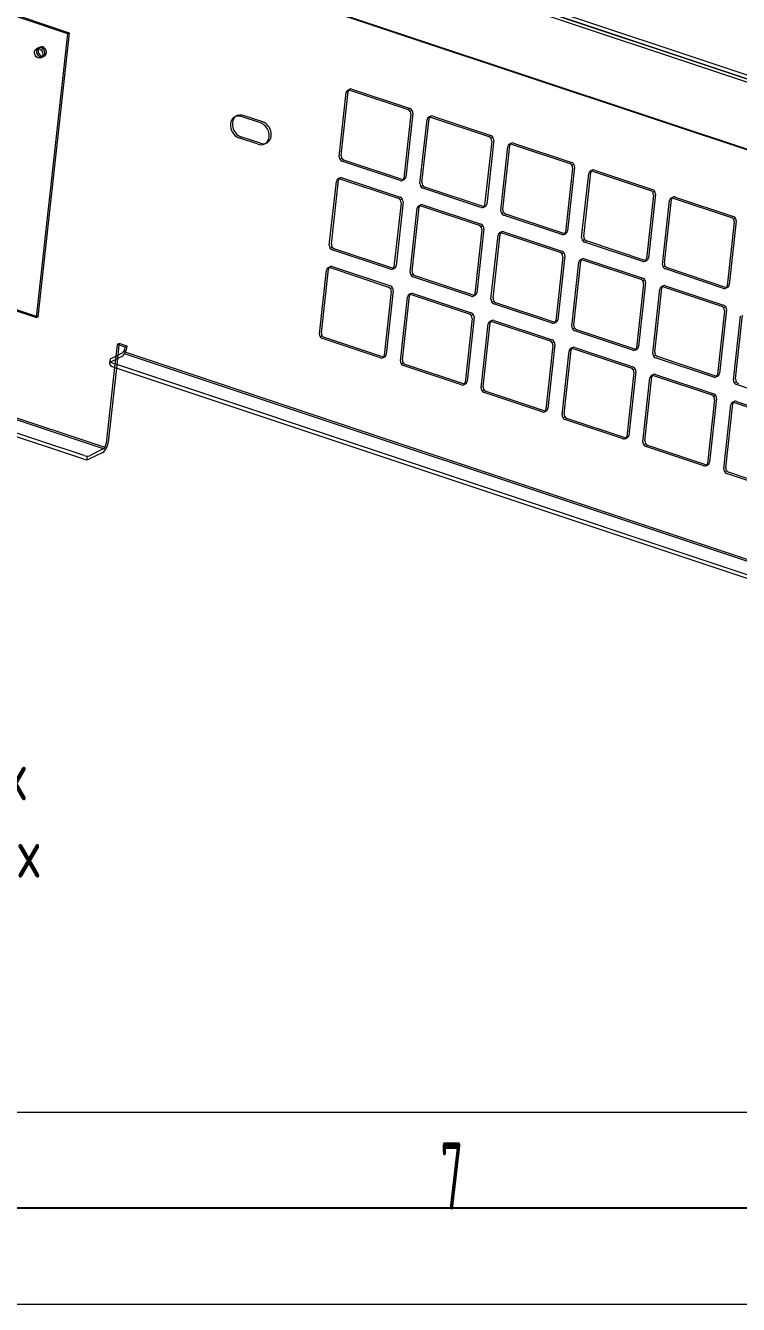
# Model space of a CAD drawing. Header units: millimetres. Extents: x 0 to 420, y 0 to 297.
# Drawn here: x 70.5 to 107.6, y 0 to 66.5 of the extents above; entities that cross this region are included whole.
import ezdxf
from ezdxf.lldxf.tags import DXFTag

# ---------------------------------------------------------------- set-up
doc = ezdxf.new("R2010")
doc.units = ezdxf.units.MM
for name, color, linetype, true_color in [('1', 7, 'Continuous', 0xffffff), ('101', 7, 'Continuous', 0xffffff), ('102', 7, 'Continuous', 0xffffff)]:
    doc.layers.add(name, color=color, linetype=linetype, true_color=true_color)
doc.styles.add('iso-1', font='isocp.shx')
tags = doc.linetypes.add('DASHED', pattern=[25.72, 12.86, -12.86]).pattern_tags.tags
tags[6:7] = [DXFTag(74, 4), DXFTag(75, 0), DXFTag(340, '0'), DXFTag(46, 0.0), DXFTag(50, 0.0), DXFTag(44, 0.0), DXFTag(45, 0.0)]
tags[4:5] = [DXFTag(74, 4), DXFTag(75, 0), DXFTag(340, '0'), DXFTag(46, 0.0), DXFTag(50, 0.0), DXFTag(44, 0.0), DXFTag(45, 0.0)]

msp = doc.modelspace()

# ---------------------------------------------------------------- linework, layer by layer
at = {"layer": '1', "color": 1, "linetype": 'Continuous', "lineweight": 13}
msp.add_line((25, 10), (410, 10), dxfattribs=at)
at = {"layer": '1', "color": 4, "linetype": 'Continuous', "lineweight": 25}
msp.add_line((415, 5), (20, 5), dxfattribs=at)
at = {"layer": '1', "color": 4, "linetype": 'Continuous', "lineweight": 18}
msp.add_line((420, 0), (0, 0), dxfattribs=at)
at = {"layer": '101', "color": 7, "linetype": 'Continuous', "lineweight": 18}
for p, q in [((34.687, 88.164), (177.584, 40.512)), ((34.758, 88.351), (177.655, 40.698)), ((86.822, 59.674), (87.189, 62.994)), ((86.928, 59.727), (87.295, 63.047)), ((87.377, 63.122), (90.404, 62.113)), ((90.551, 61.873), (90.184, 58.552)), ((82.744, 61.416), (81.735, 61.753)), ((91.025, 58.272), (91.392, 61.592)), ((91.131, 58.325), (91.498, 61.646)), ((91.58, 61.721), (94.606, 60.712)), ((82.621, 60.309), (81.613, 60.646)), ((82.728, 60.363), (81.719, 60.699)), ((94.754, 60.471), (94.387, 57.151)), ((95.228, 56.871), (95.595, 60.191)), ((95.334, 56.924), (95.701, 60.244)), ((95.783, 60.319), (98.809, 59.31)), ((89.996, 58.424), (86.97, 59.433)), ((90.102, 58.477), (87.076, 59.486)), ((73.564, 44.123), (30.191, 58.586)), ((86.868, 58.511), (89.894, 57.502)), ((98.957, 59.07), (98.59, 55.749)), ((99.43, 55.469), (99.797, 58.789)), ((99.537, 55.522), (99.904, 58.843)), ((99.986, 58.918), (103.012, 57.909)), ((73.544, 43.938), (30.171, 58.402)), ((86.312, 55.062), (86.679, 58.382)), ((86.418, 55.115), (86.785, 58.436)), ((94.198, 57.023), (91.172, 58.032)), ((94.305, 57.076), (91.279, 58.085)), ((90.041, 57.261), (89.674, 53.941)), ((103.16, 57.668), (102.793, 54.348)), ((103.633, 54.068), (104, 57.388)), ((103.74, 54.121), (104.107, 57.441)), ((104.189, 57.516), (107.215, 56.507)), ((90.515, 53.661), (90.882, 56.981)), ((90.621, 53.714), (90.988, 57.034)), ((91.07, 57.109), (94.096, 56.1)), ((98.401, 55.621), (95.375, 56.63)), ((98.508, 55.674), (95.482, 56.683)), ((94.244, 55.86), (93.877, 52.539)), ((107.363, 56.267), (106.995, 52.946)), ((94.718, 52.259), (95.085, 55.579)), ((94.824, 52.312), (95.191, 55.633)), ((95.273, 55.708), (98.299, 54.699)), ((102.604, 54.219), (99.578, 55.229)), ((102.711, 54.273), (99.684, 55.282)), ((89.486, 53.813), (86.46, 54.822)), ((89.592, 53.866), (86.566, 54.875)), ((86.358, 53.899), (89.384, 52.89)), ((98.447, 54.458), (98.08, 51.138)), ((98.92, 50.858), (99.288, 54.178)), ((99.027, 50.911), (99.394, 54.231)), ((99.476, 54.306), (102.502, 53.297)), ((106.913, 52.871), (103.887, 53.88)), ((85.802, 50.451), (86.169, 53.771)), ((85.908, 50.504), (86.276, 53.824)), ((93.689, 52.411), (90.662, 53.42)), ((93.795, 52.464), (90.769, 53.473)), ((106.807, 52.818), (103.781, 53.827)), ((89.531, 52.65), (89.164, 49.33)), ((102.65, 53.057), (102.283, 49.736)), ((103.123, 49.456), (103.49, 52.776)), ((103.23, 49.509), (103.597, 52.83)), ((103.679, 52.905), (106.705, 51.896)), ((90.005, 49.049), (90.372, 52.369)), ((90.111, 49.102), (90.478, 52.423)), ((90.56, 52.498), (93.587, 51.489)), ((97.891, 51.01), (94.865, 52.019)), ((97.998, 51.063), (94.972, 52.072)), ((93.734, 51.248), (93.367, 47.928)), ((106.853, 51.655), (106.486, 48.335)), ((107.326, 48.055), (107.693, 51.375)), ((107.433, 48.108), (107.8, 51.428)), ((94.208, 47.648), (94.575, 50.968)), ((94.314, 47.701), (94.681, 51.021)), ((94.763, 51.096), (97.789, 50.087)), ((102.094, 49.608), (99.068, 50.617)), ((102.201, 49.661), (99.175, 50.67)), ((75.282, 49.895), (75.215, 49.293)), ((75.702, 49.755), (75.282, 49.895)), ((75.379, 49.862), (75.322, 49.346)), ((88.976, 49.201), (85.95, 50.21)), ((89.082, 49.254), (86.056, 50.263)), ((75.544, 49.457), (74.985, 49.178)), ((97.937, 49.847), (97.57, 46.526)), ((98.411, 46.246), (98.778, 49.566)), ((98.517, 46.299), (98.884, 49.62)), ((98.966, 49.695), (101.992, 48.686)), ((106.297, 48.206), (103.271, 49.216)), ((106.403, 48.26), (103.377, 49.269)), ((75.151, 48.71), (74.716, 44.776)), ((75.248, 48.677), (74.822, 44.829)), ((74.908, 49.093), (74.888, 48.908)), ((75.119, 48.72), (173.886, 15.784)), ((75.139, 48.905), (173.906, 15.969)), ((93.179, 47.8), (90.153, 48.809)), ((93.285, 47.853), (90.259, 48.862)), ((102.14, 48.445), (101.773, 45.125)), ((102.613, 44.845), (102.981, 48.165)), ((102.72, 44.898), (103.087, 48.218)), ((103.169, 48.293), (106.195, 47.284)), ((97.381, 46.398), (94.355, 47.407)), ((97.488, 46.451), (94.462, 47.46)), ((110.5, 46.805), (107.474, 47.814)), ((106.343, 47.044), (105.976, 43.723)), ((106.816, 43.443), (107.183, 46.763)), ((106.923, 43.496), (107.29, 46.817)), ((107.372, 46.892), (110.398, 45.883)), ((101.584, 44.997), (98.558, 46.006)), ((101.691, 45.05), (98.665, 46.059)), ((105.787, 43.595), (102.761, 44.604)), ((105.894, 43.648), (102.868, 44.657)), ((74.537, 44.294), (73.819, 43.935)), ((74.557, 44.479), (73.839, 44.12)), ((110.096, 42.247), (107.07, 43.256)), ((109.99, 42.193), (106.964, 43.203))]:
    msp.add_line(p, q, dxfattribs=at)
at = {"layer": '101', "color": 6, "linetype": 'Continuous', "lineweight": 13}
for p, q in [((178.669, 39.981), (34.931, 87.914)), ((177.561, 36.829), (33.823, 84.762)), ((177.658, 36.834), (33.921, 84.767)), ((90.512, 62.027), (90.618, 62.08)), ((94.714, 60.626), (94.821, 60.679)), ((86.968, 59.573), (86.861, 59.519)), ((98.917, 59.224), (99.024, 59.277)), ((30.931, 59.138), (74.64, 44.562)), ((91.171, 58.171), (91.064, 58.118)), ((103.12, 57.823), (103.227, 57.876)), ((90.108, 57.469), (90.002, 57.416)), ((95.267, 56.716), (95.374, 56.769)), ((94.311, 56.067), (94.205, 56.014)), ((107.323, 56.421), (107.429, 56.474)), ((99.576, 55.368), (99.47, 55.315)), ((86.352, 54.908), (86.458, 54.961)), ((98.514, 54.666), (98.407, 54.613)), ((103.779, 53.966), (103.673, 53.913)), ((90.554, 53.506), (90.661, 53.559)), ((102.717, 53.264), (102.61, 53.211)), ((89.492, 52.804), (89.598, 52.857)), ((94.757, 52.105), (94.864, 52.158)), ((106.919, 51.863), (106.813, 51.81)), ((93.695, 51.403), (93.801, 51.456)), ((99.067, 50.756), (98.96, 50.703)), ((85.842, 50.296), (85.948, 50.35)), ((97.897, 50.001), (98.004, 50.054)), ((75.627, 49.541), (175.234, 16.324)), ((103.163, 49.302), (103.269, 49.355)), ((90.044, 48.895), (90.151, 48.948)), ((102.1, 48.6), (102.207, 48.653)), ((107.472, 47.953), (107.366, 47.9)), ((94.247, 47.493), (94.354, 47.546)), ((106.41, 47.251), (106.303, 47.198)), ((98.45, 46.092), (98.557, 46.145)), ((102.759, 44.743), (102.653, 44.69)), ((73.716, 43.914), (73.736, 44.099)), ((74.686, 44.444), (74.581, 44.479)), ((106.962, 43.342), (106.856, 43.289))]:
    msp.add_line(p, q, dxfattribs=at)
at = {"layer": '101', "color": 6, "linetype": 'DASHED', "lineweight": 13}
for p, q in [((35.131, 88.038), (178.763, 40.141)), ((71.194, 65.323), (71.087, 65.27)), ((71.32, 64.805), (71.426, 64.858)), ((87.374, 63.17), (87.268, 63.117)), ((87.484, 63.176), (90.51, 62.166)), ((90.658, 61.926), (90.29, 58.606)), ((81.512, 61.789), (81.406, 61.736)), ((82.85, 61.469), (81.842, 61.806)), ((91.577, 61.768), (91.47, 61.715)), ((91.687, 61.774), (94.713, 60.765)), ((94.86, 60.524), (94.493, 57.204)), ((82.951, 60.326), (83.057, 60.379)), ((95.78, 60.367), (95.673, 60.314)), ((95.89, 60.372), (98.916, 59.363)), ((74.581, 44.479), (30.977, 59.02)), ((86.864, 58.559), (86.758, 58.505)), ((86.974, 58.564), (90, 57.555)), ((99.063, 59.123), (98.696, 55.803)), ((99.983, 58.965), (99.876, 58.912)), ((100.092, 58.971), (103.118, 57.962)), ((90.105, 58.43), (90.212, 58.483)), ((90.148, 57.314), (89.781, 53.994)), ((103.266, 57.721), (102.899, 54.401)), ((104.185, 57.564), (104.079, 57.511)), ((104.295, 57.569), (107.321, 56.56)), ((91.067, 57.157), (90.961, 57.104)), ((91.177, 57.163), (94.203, 56.153)), ((94.308, 57.028), (94.415, 57.081)), ((94.351, 55.913), (93.983, 52.593)), ((107.469, 56.32), (107.102, 53)), ((95.27, 55.755), (95.163, 55.702)), ((95.38, 55.761), (98.406, 54.752)), ((98.511, 55.627), (98.618, 55.68)), ((86.354, 53.947), (86.248, 53.894)), ((86.464, 53.953), (89.49, 52.944)), ((89.596, 53.818), (89.702, 53.871)), ((98.553, 54.511), (98.186, 51.191)), ((99.473, 54.354), (99.366, 54.301)), ((99.583, 54.359), (102.609, 53.35)), ((102.714, 54.225), (102.82, 54.278)), ((89.638, 52.703), (89.271, 49.383)), ((90.557, 52.546), (90.451, 52.492)), ((90.667, 52.551), (93.693, 51.542)), ((102.756, 53.11), (102.389, 49.79)), ((103.675, 52.952), (103.569, 52.899)), ((103.785, 52.958), (106.811, 51.949)), ((106.917, 52.823), (107.023, 52.877)), ((93.798, 52.417), (93.905, 52.47)), ((93.841, 51.301), (93.474, 47.981)), ((106.959, 51.708), (106.592, 48.388)), ((94.76, 51.144), (94.653, 51.091)), ((94.87, 51.15), (97.896, 50.14)), ((98.001, 51.015), (98.108, 51.068)), ((75.388, 49.948), (75.282, 49.895)), ((75.388, 49.948), (75.379, 49.862)), ((75.808, 49.808), (75.388, 49.948)), ((98.044, 49.9), (97.676, 46.58)), ((75.523, 49.273), (74.965, 48.994)), ((75.215, 49.293), (75.151, 48.71)), ((75.322, 49.346), (75.248, 48.677)), ((175.174, 16.241), (75.673, 49.423)), ((75.808, 49.808), (75.702, 49.755)), ((89.086, 49.207), (89.192, 49.26)), ((98.963, 49.742), (98.856, 49.689)), ((99.073, 49.748), (102.099, 48.739)), ((102.204, 49.614), (102.31, 49.667)), ((102.246, 48.498), (101.879, 45.178)), ((103.166, 48.341), (103.059, 48.288)), ((103.275, 48.346), (106.301, 47.337)), ((106.407, 48.212), (106.513, 48.265)), ((93.288, 47.805), (93.395, 47.858)), ((106.449, 47.097), (106.082, 43.777)), ((107.368, 46.939), (107.262, 46.886)), ((107.478, 46.945), (110.504, 45.936)), ((97.491, 46.404), (97.598, 46.457)), ((101.694, 45.002), (101.801, 45.055)), ((105.897, 43.601), (106.003, 43.654))]:
    msp.add_line(p, q, dxfattribs=at)
at = {"layer": '101', "color": 7, "linetype": 'Continuous', "lineweight": 18}
msp.add_ellipse((71.203, 65.038), major_axis=(-0.116, 0.233), ratio=0.803839, dxfattribs=at)
for centre, major_axis, ratio, start_param, end_param in [((71.31, 65.091), (-0.116, 0.233), 0.803839, 0.288628, 2.852953), ((87.357, 62.938), (0.089, -0.179), 0.803839, 2.464279, 4.035076), ((87.463, 62.991), (-0.089, 0.179), 0.803839, 0.378998, 0.893483), ((81.674, 61.199), (-0.268, 0.537), 0.803839, 5.605872, 8.747464), ((90.383, 61.929), (0.089, -0.179), 0.803839, 0.893483, 2.464279), ((81.78, 61.252), (-0.268, 0.537), 0.803839, 0.123694, 2.464279), ((82.683, 60.863), (-0.268, 0.537), 0.803839, 2.464279, 5.605872), ((91.56, 61.536), (0.089, -0.179), 0.803839, 2.464279, 4.035076), ((91.666, 61.59), (-0.089, 0.179), 0.803839, 0.378998, 0.893483), ((94.586, 60.527), (0.089, -0.179), 0.803839, 0.893483, 2.464279), ((82.789, 60.916), (-0.268, 0.537), 0.803839, 2.464279, 3.017985), ((95.763, 60.135), (0.089, -0.179), 0.803839, 2.464279, 4.035076), ((95.869, 60.188), (-0.089, 0.179), 0.803839, 0.378998, 0.893483), ((86.99, 59.618), (0.089, -0.179), 0.803839, 4.035076, 5.605872), ((87.096, 59.671), (-0.089, 0.179), 0.803839, 0.893483, 2.464279), ((98.789, 59.126), (0.089, -0.179), 0.803839, 0.893483, 2.464279), ((86.847, 58.326), (0.089, -0.179), 0.803839, 2.464279, 4.035076), ((86.954, 58.38), (-0.089, 0.179), 0.803839, 0.378998, 0.893483), ((90.016, 58.609), (0.089, -0.179), 0.803839, 5.605872, 7.176668), ((99.966, 58.733), (0.089, -0.179), 0.803839, 2.464279, 4.035076), ((100.072, 58.786), (-0.089, 0.179), 0.803839, 0.378998, 0.893483), ((90.122, 58.662), (-0.089, 0.179), 0.803839, 2.464279, 2.762583), ((91.193, 58.216), (0.089, -0.179), 0.803839, 4.035076, 5.605872), ((91.299, 58.269), (-0.089, 0.179), 0.803839, 0.893483, 2.464279), ((102.992, 57.724), (0.089, -0.179), 0.803839, 0.893483, 2.464279), ((89.873, 57.317), (0.089, -0.179), 0.803839, 0.893483, 2.464279), ((104.168, 57.332), (0.089, -0.179), 0.803839, 2.464279, 4.035076), ((104.275, 57.385), (-0.089, 0.179), 0.803839, 0.378998, 0.893483), ((91.05, 56.925), (0.089, -0.179), 0.803839, 2.464279, 4.035076), ((91.156, 56.978), (-0.089, 0.179), 0.803839, 0.378998, 0.893483), ((94.219, 57.207), (0.089, -0.179), 0.803839, 5.605872, 7.176668), ((94.325, 57.26), (-0.089, 0.179), 0.803839, 2.464279, 2.762583), ((95.396, 56.815), (0.089, -0.179), 0.803839, 4.035076, 5.605872), ((95.502, 56.868), (-0.089, 0.179), 0.803839, 0.893483, 2.464279), ((94.076, 55.916), (0.089, -0.179), 0.803839, 0.893483, 2.464279), ((107.195, 56.323), (0.089, -0.179), 0.803839, 0.893483, 2.464279), ((95.253, 55.523), (0.089, -0.179), 0.803839, 2.464279, 4.035076), ((95.359, 55.577), (-0.089, 0.179), 0.803839, 0.378998, 0.893483), ((98.422, 55.805), (0.089, -0.179), 0.803839, 5.605872, 7.176668), ((98.528, 55.859), (-0.089, 0.179), 0.803839, 2.464279, 2.762583), ((99.598, 55.413), (0.089, -0.179), 0.803839, 4.035076, 5.605872), ((99.705, 55.466), (-0.089, 0.179), 0.803839, 0.893483, 2.464279), ((86.48, 55.006), (0.089, -0.179), 0.803839, 4.035076, 5.605872), ((86.586, 55.059), (-0.089, 0.179), 0.803839, 0.893483, 2.464279), ((98.279, 54.514), (0.089, -0.179), 0.803839, 0.893483, 2.464279), ((86.337, 53.715), (0.089, -0.179), 0.803839, 2.464279, 4.035076), ((86.444, 53.768), (-0.089, 0.179), 0.803839, 0.378998, 0.893483), ((89.506, 53.997), (0.089, -0.179), 0.803839, 5.605872, 7.176668), ((89.612, 54.05), (-0.089, 0.179), 0.803839, 2.464279, 2.762583), ((99.456, 54.122), (0.089, -0.179), 0.803839, 2.464279, 4.035076), ((99.562, 54.175), (-0.089, 0.179), 0.803839, 0.378998, 0.893483), ((102.625, 54.404), (0.089, -0.179), 0.803839, 5.605872, 7.176668), ((102.731, 54.457), (-0.089, 0.179), 0.803839, 2.464279, 2.762583), ((103.801, 54.011), (0.089, -0.179), 0.803839, 4.035076, 5.605872), ((103.908, 54.065), (-0.089, 0.179), 0.803839, 0.893483, 2.464279), ((90.683, 53.605), (0.089, -0.179), 0.803839, 4.035076, 5.605872), ((90.789, 53.658), (-0.089, 0.179), 0.803839, 0.893483, 2.464279), ((102.482, 53.113), (0.089, -0.179), 0.803839, 0.893483, 2.464279), ((89.363, 52.706), (0.089, -0.179), 0.803839, 0.893483, 2.464279), ((93.709, 52.596), (0.089, -0.179), 0.803839, 5.605872, 7.176668), ((103.659, 52.72), (0.089, -0.179), 0.803839, 2.464279, 4.035076), ((103.765, 52.773), (-0.089, 0.179), 0.803839, 0.378998, 0.893483), ((106.827, 53.002), (0.089, -0.179), 0.803839, 5.605872, 7.176668), ((106.934, 53.056), (-0.089, 0.179), 0.803839, 2.464279, 2.762583), ((90.54, 52.313), (0.089, -0.179), 0.803839, 2.464279, 4.035076), ((90.646, 52.367), (-0.089, 0.179), 0.803839, 0.378998, 0.893483), ((93.815, 52.649), (-0.089, 0.179), 0.803839, 2.464279, 2.762583), ((94.886, 52.203), (0.089, -0.179), 0.803839, 4.035076, 5.605872), ((94.992, 52.256), (-0.089, 0.179), 0.803839, 0.893483, 2.464279), ((106.685, 51.711), (0.089, -0.179), 0.803839, 0.893483, 2.464279), ((93.566, 51.304), (0.089, -0.179), 0.803839, 0.893483, 2.464279), ((94.743, 50.912), (0.089, -0.179), 0.803839, 2.464279, 4.035076), ((94.849, 50.965), (-0.089, 0.179), 0.803839, 0.378998, 0.893483), ((97.912, 51.194), (0.089, -0.179), 0.803839, 5.605872, 7.176668), ((98.018, 51.247), (-0.089, 0.179), 0.803839, 2.464279, 2.762583), ((99.089, 50.802), (0.089, -0.179), 0.803839, 4.035076, 5.605872), ((99.195, 50.855), (-0.089, 0.179), 0.803839, 0.893483, 2.464279), ((85.97, 50.395), (0.089, -0.179), 0.803839, 4.035076, 5.605872), ((86.077, 50.448), (-0.089, 0.179), 0.803839, 0.893483, 2.464279), ((97.769, 49.903), (0.089, -0.179), 0.803839, 0.893483, 2.464279), ((75.569, 49.688), (0.079, 0.237), 0.46354, 3.575834, 5.14663), ((88.996, 49.386), (0.089, -0.179), 0.803839, 5.605872, 7.176668), ((89.103, 49.439), (-0.089, 0.179), 0.803839, 2.464279, 2.762583), ((98.946, 49.51), (0.089, -0.179), 0.803839, 2.464279, 4.035076), ((99.052, 49.564), (-0.089, 0.179), 0.803839, 0.378998, 0.893483), ((102.115, 49.792), (0.089, -0.179), 0.803839, 5.605872, 7.176668), ((102.221, 49.846), (-0.089, 0.179), 0.803839, 2.464279, 2.762583), ((103.291, 49.4), (0.089, -0.179), 0.803839, 4.035076, 5.605872), ((103.398, 49.453), (-0.089, 0.179), 0.803839, 0.893483, 2.464279), ((75.405, 49.038), (0.497, -0.055), 0.372792, 2.618513, 4.18931), ((75.385, 48.853), (-0.497, 0.055), 0.372792, 0.00002, 1.047717), ((90.173, 48.993), (0.089, -0.179), 0.803839, 4.035076, 5.605872), ((90.279, 49.046), (-0.089, 0.179), 0.803839, 0.893483, 2.464279), ((101.972, 48.501), (0.089, -0.179), 0.803839, 0.893483, 2.464279), ((93.199, 47.984), (0.089, -0.179), 0.803839, 5.605872, 7.176668), ((103.149, 48.109), (0.089, -0.179), 0.803839, 2.464279, 4.035076), ((103.255, 48.162), (-0.089, 0.179), 0.803839, 0.378998, 0.893483), ((106.317, 48.391), (0.089, -0.179), 0.803839, 5.605872, 7.176668), ((106.424, 48.444), (-0.089, 0.179), 0.803839, 2.464279, 2.762583), ((107.494, 47.998), (0.089, -0.179), 0.803839, 4.035076, 5.605872), ((107.601, 48.052), (-0.089, 0.179), 0.803839, 0.893483, 2.464279), ((93.305, 48.037), (-0.089, 0.179), 0.803839, 2.464279, 2.762583), ((94.376, 47.592), (0.089, -0.179), 0.803839, 4.035076, 5.605872), ((94.482, 47.645), (-0.089, 0.179), 0.803839, 0.893483, 2.464279), ((106.175, 47.1), (0.089, -0.179), 0.803839, 0.893483, 2.464279), ((107.351, 46.707), (0.089, -0.179), 0.803839, 2.464279, 4.035076), ((107.458, 46.76), (-0.089, 0.179), 0.803839, 0.378998, 0.893483), ((97.402, 46.583), (0.089, -0.179), 0.803839, 5.605872, 7.176668), ((97.508, 46.636), (-0.089, 0.179), 0.803839, 2.464279, 2.762583), ((98.579, 46.19), (0.089, -0.179), 0.803839, 4.035076, 5.605872), ((98.685, 46.243), (-0.089, 0.179), 0.803839, 0.893483, 2.464279), ((74.583, 44.709), (-0.142, -0.427), 0.46354, 0.434241, 2.005038), ((74.583, 44.709), (-0.079, -0.237), 0.46354, 0.434241, 2.005038), ((101.605, 45.181), (0.089, -0.179), 0.803839, 5.605872, 7.176668), ((101.711, 45.234), (-0.089, 0.179), 0.803839, 2.464279, 2.762583), ((102.782, 44.789), (0.089, -0.179), 0.803839, 4.035076, 5.605872), ((102.888, 44.842), (-0.089, 0.179), 0.803839, 0.893483, 2.464279), ((73.651, 43.991), (-0.199, 0.022), 0.372792, 1.047717, 2.618513), ((73.671, 44.176), (0.199, -0.022), 0.372792, 4.18931, 5.760106), ((105.808, 43.779), (0.089, -0.179), 0.803839, 5.605872, 7.176668), ((105.914, 43.833), (-0.089, 0.179), 0.803839, 2.464279, 2.762583), ((106.984, 43.387), (0.089, -0.179), 0.803839, 4.035076, 5.605872), ((107.091, 43.44), (-0.089, 0.179), 0.803839, 0.893483, 2.464279)]:
    msp.add_ellipse(centre, major_axis=major_axis, ratio=ratio, start_param=start_param, end_param=end_param, dxfattribs=at)
at = {"layer": '101', "color": 6, "linetype": 'DASHED', "lineweight": 13}
for centre, major_axis, ratio, start_param, end_param in [((71.31, 65.091), (-0.116, 0.233), 0.803839, 0, 0.288628), ((71.31, 65.091), (-0.116, 0.233), 0.803839, 5.605872, 6.283185), ((71.31, 65.091), (-0.116, 0.233), 0.803839, 2.852953, 5.605872), ((87.463, 62.991), (-0.089, 0.179), 0.803839, 5.605872, 6.662183), ((81.78, 61.252), (-0.268, 0.537), 0.803839, 5.605872, 6.40688), ((90.49, 61.982), (-0.089, 0.179), 0.803839, 4.035076, 5.605872), ((82.789, 60.916), (-0.268, 0.537), 0.803839, 3.017985, 5.605872), ((91.666, 61.59), (-0.089, 0.179), 0.803839, 5.605872, 6.662183), ((94.692, 60.58), (-0.089, 0.179), 0.803839, 4.035076, 5.605872), ((95.869, 60.188), (-0.089, 0.179), 0.803839, 5.605872, 6.662183), ((98.895, 59.179), (-0.089, 0.179), 0.803839, 4.035076, 5.605872), ((86.954, 58.38), (-0.089, 0.179), 0.803839, 5.605872, 6.662183), ((90.122, 58.662), (-0.089, 0.179), 0.803839, 2.762583, 4.035076), ((100.072, 58.786), (-0.089, 0.179), 0.803839, 5.605872, 6.662183), ((103.098, 57.777), (-0.089, 0.179), 0.803839, 4.035076, 5.605872), ((89.98, 57.371), (-0.089, 0.179), 0.803839, 4.035076, 5.605872), ((91.156, 56.978), (-0.089, 0.179), 0.803839, 5.605872, 6.662183), ((94.325, 57.26), (-0.089, 0.179), 0.803839, 2.762583, 4.035076), ((104.275, 57.385), (-0.089, 0.179), 0.803839, 5.605872, 6.662183), ((107.301, 56.376), (-0.089, 0.179), 0.803839, 4.035076, 5.605872), ((94.182, 55.969), (-0.089, 0.179), 0.803839, 4.035076, 5.605872), ((95.359, 55.577), (-0.089, 0.179), 0.803839, 5.605872, 6.662183), ((98.528, 55.859), (-0.089, 0.179), 0.803839, 2.762583, 4.035076), ((98.385, 54.567), (-0.089, 0.179), 0.803839, 4.035076, 5.605872), ((86.444, 53.768), (-0.089, 0.179), 0.803839, 5.605872, 6.662183), ((89.612, 54.05), (-0.089, 0.179), 0.803839, 2.762583, 4.035076), ((99.562, 54.175), (-0.089, 0.179), 0.803839, 5.605872, 6.662183), ((102.731, 54.457), (-0.089, 0.179), 0.803839, 2.762583, 4.035076), ((102.588, 53.166), (-0.089, 0.179), 0.803839, 4.035076, 5.605872), ((89.47, 52.759), (-0.089, 0.179), 0.803839, 4.035076, 5.605872), ((90.646, 52.367), (-0.089, 0.179), 0.803839, 5.605872, 6.662183), ((93.815, 52.649), (-0.089, 0.179), 0.803839, 2.762583, 4.035076), ((103.765, 52.773), (-0.089, 0.179), 0.803839, 5.605872, 6.662183), ((106.934, 53.056), (-0.089, 0.179), 0.803839, 2.762583, 4.035076), ((106.791, 51.764), (-0.089, 0.179), 0.803839, 4.035076, 5.605872), ((93.673, 51.358), (-0.089, 0.179), 0.803839, 4.035076, 5.605872), ((98.018, 51.247), (-0.089, 0.179), 0.803839, 2.762583, 4.035076), ((94.849, 50.965), (-0.089, 0.179), 0.803839, 5.605872, 6.662183), ((97.875, 49.956), (-0.089, 0.179), 0.803839, 4.035076, 5.605872), ((75.569, 49.688), (0.142, 0.427), 0.46354, 3.575834, 5.14663), ((89.103, 49.439), (-0.089, 0.179), 0.803839, 2.762583, 4.035076), ((99.052, 49.564), (-0.089, 0.179), 0.803839, 5.605872, 6.662183), ((102.221, 49.846), (-0.089, 0.179), 0.803839, 2.762583, 4.035076), ((75.385, 48.853), (-0.497, 0.055), 0.372792, 5.760106, 6.283206), ((102.078, 48.554), (-0.089, 0.179), 0.803839, 4.035076, 5.605872), ((93.305, 48.037), (-0.089, 0.179), 0.803839, 2.762583, 4.035076), ((103.255, 48.162), (-0.089, 0.179), 0.803839, 5.605872, 6.662183), ((106.424, 48.444), (-0.089, 0.179), 0.803839, 2.762583, 4.035076), ((106.281, 47.153), (-0.089, 0.179), 0.803839, 4.035076, 5.605872), ((97.508, 46.636), (-0.089, 0.179), 0.803839, 2.762583, 4.035076), ((107.458, 46.76), (-0.089, 0.179), 0.803839, 5.605872, 6.662183), ((101.711, 45.234), (-0.089, 0.179), 0.803839, 2.762583, 4.035076), ((105.914, 43.833), (-0.089, 0.179), 0.803839, 2.762583, 4.035076)]:
    msp.add_ellipse(centre, major_axis=major_axis, ratio=ratio, start_param=start_param, end_param=end_param, dxfattribs=at)
at = {"layer": '102', "color": 6, "linetype": 'DASHED', "lineweight": 13}
for p, q in [((72.724, 66.054), (37.42, 77.827)), ((72.803, 66.094), (37.5, 77.867)), ((71.092, 51.297), (72.724, 66.054)), ((71.172, 51.337), (72.803, 66.094)), ((72.803, 66.094), (72.724, 66.054)), ((71.273, 65.363), (71.194, 65.323)), ((71.426, 64.858), (71.506, 64.898)), ((35.788, 63.07), (71.092, 51.297)), ((35.868, 63.11), (71.172, 51.337)), ((71.172, 51.337), (71.092, 51.297))]:
    msp.add_line(p, q, dxfattribs=at)
at = {"layer": '102', "color": 7, "linetype": 'Continuous', "lineweight": 18}
for centre, major_axis, start_param, end_param in [((71.31, 65.091), (0.116, -0.233), 3.430123, 5.605872), ((71.39, 65.131), (-0.116, 0.233), 0.5214, 2.620181), ((71.31, 65.091), (0.116, -0.233), 5.605872, 5.994644)]:
    msp.add_ellipse(centre, major_axis=major_axis, ratio=0.803839, start_param=start_param, end_param=end_param, dxfattribs=at)
at = {"layer": '102', "color": 6, "linetype": 'DASHED', "lineweight": 13}
for centre, major_axis, start_param, end_param in [((71.31, 65.091), (0.116, -0.233), 0, 3.430123), ((71.39, 65.131), (-0.116, 0.233), 0, 0.5214), ((71.39, 65.131), (-0.116, 0.233), 5.605872, 6.283185), ((71.39, 65.131), (-0.116, 0.233), 2.620181, 5.605872), ((71.31, 65.091), (0.116, -0.233), 5.994644, 6.283185)]:
    msp.add_ellipse(centre, major_axis=major_axis, ratio=0.803839, start_param=start_param, end_param=end_param, dxfattribs=at)

# ---------------------------------------------------------------- texts
at = {"layer": '1', "color": 3, "linetype": 'Continuous', "lineweight": 18, "insert": (46.488, 18.172), "char_height": 2.5, "attachment_point": 7, "line_spacing_factor": 0.963855, "style": 'iso-1'}
msp.add_mtext('\\W0.8968;Blindniete %%c5x8...4x\\Pblind rivet %%c5x8...4x\\P ', dxfattribs=at)
at = {"layer": '1', "color": 1, "linetype": 'Continuous', "lineweight": 13, "insert": (92.09, 4.928), "char_height": 3.5, "attachment_point": 7, "line_spacing_factor": 0.963855, "style": 'iso-1'}
msp.add_mtext('\\W0.5404;7', dxfattribs=at)

doc.saveas('drawing.dxf')
